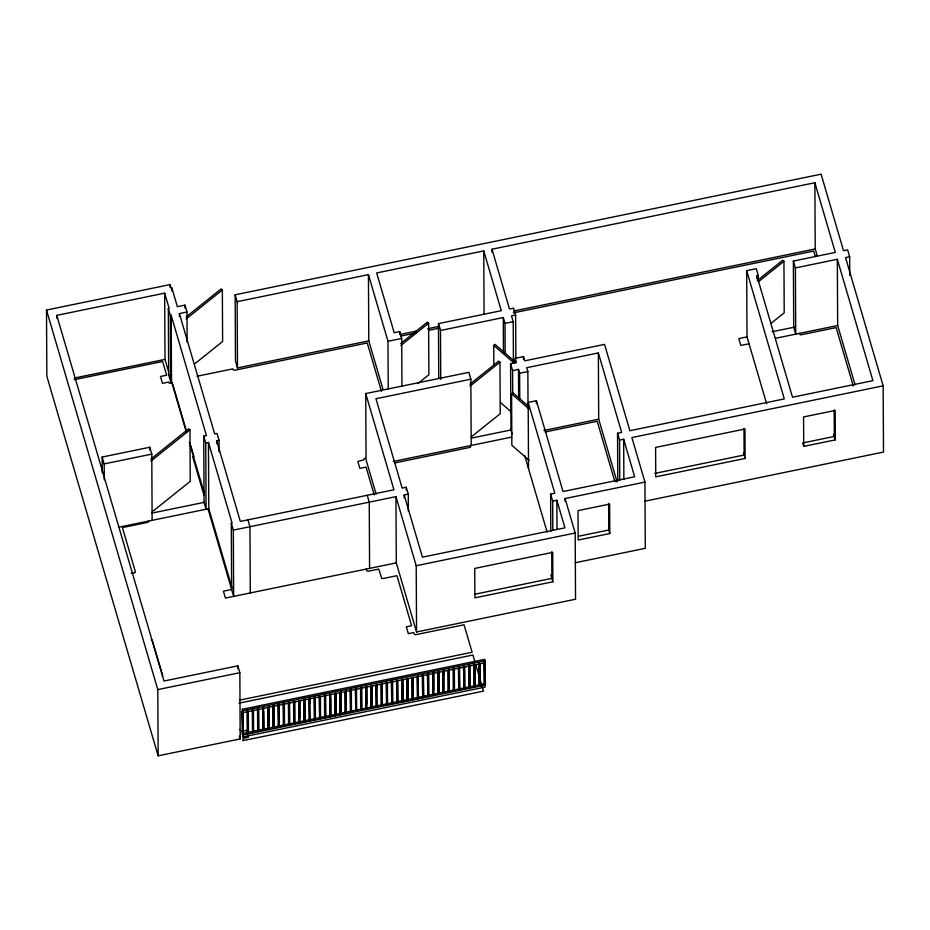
<?xml version="1.0" encoding="UTF-8"?>
<svg xmlns="http://www.w3.org/2000/svg" width="930" height="930" viewBox="0 0 930 930"><rect width="100%" height="100%" fill="white"/><g stroke="black" fill="none" stroke-linecap="round" stroke-linejoin="round"><path stroke-width="1.4" d="M148.556 521.067L148.544 521.312A1.639 1.36 -0.3 0 1 148.126 522.044A1.744 1.453 -0.3 0 1 147.579 522.381L122.411 527.589L135.234 571.334A1.767 1.476 -0.3 0 1 135.234 571.752L135.013 572.264A1.767 1.476 -0.3 0 1 134.676 572.624M510.896 428.974L510.861 429.114A1.604 1.337 -0.3 0 0 510.861 429.521L512.139 434.089M162.355 676.529L162.68 675.482L152.16 640.27A1.639 1.36 -0.3 0 0 151.311 639.852L151.148 639.817M243.149 740.582L243.125 738.327L248.426 737.234L246.415 730.375L241.114 731.468L240.463 729.945A1.639 1.36 -0.3 0 0 239.615 729.515L239.452 729.492M186.081 316.979L221.119 288.916L222.351 289.986L222.619 341.496L194.358 364.13M186.174 318.955L222.351 289.986M150.834 459.106L188.732 428.753L189.964 429.834L190.232 481.345L152.334 511.686M150.951 461.071L189.964 429.834M400.749 343.461L427.382 322.14L428.614 323.222L428.881 374.732L417.791 383.613M400.877 345.425L428.614 323.222M493.83 365.409L493.725 345.379L495.016 344.344L515.243 361.968M469.917 384.206L498.736 361.131L499.968 362.2L500.235 413.711L471.417 436.786M470.034 386.171L499.968 362.2M529.17 460.373L511.86 445.296L511.581 393.785L512.872 392.751L529.112 406.887M757.322 280.569L782.7 260.249L783.944 261.318L784.211 312.829L770.97 323.431M758.555 281.639L783.944 261.318M134.687 572.589L131.165 573.485M365.211 458.199L364.165 458.839A1.767 1.476 -0.3 0 0 363.967 459.222L363.944 459.362A1.604 1.337 -0.3 0 0 363.932 459.769L357.841 461.489L359.852 468.36L366.071 467.081L374.232 494.911M170.69 381.66L170.353 315.433L171.155 315.258L171.504 381.498L170.69 381.66L168.679 374.802L168.33 308.562L169.144 308.4L164.668 293.148L56.777 315.363L164.017 681.039L237.836 665.834L239.847 672.704L240.196 738.932L158.147 755.823L46.849 376.278L46.5 310.039L170.027 284.615L171.085 288.195L171.887 288.021L177.374 306.702L184.977 305.145L186.988 312.003L187.139 342.24M237.499 367.908L237.15 301.68L368.443 274.641L368.792 340.88L237.499 367.908L235.488 361.049L235.139 294.81L821.085 174.177L843.533 250.728L847.649 249.879L849.66 256.738L849.753 275.466M179.397 316.444L179.385 313.573L186.988 312.003M438.762 378.324L438.472 323.617L501.282 310.678L483.751 250.902L376.662 272.955L394.192 332.731L399.691 331.592L401.702 338.462L401.946 385.973M491.982 252.088L491.97 249.217L814.878 182.733L835.314 252.425L793.371 261.051L793.72 327.29L795.731 334.149L795.383 267.921L793.371 261.051M74.168 378.092L165.017 359.387L164.668 293.148M74.179 379.696L162.645 361.491L166.668 375.209L160.46 376.487L162.471 383.358L168.679 382.079L168.888 382.637A1.639 1.36 -0.3 0 0 169.539 383.253L172.399 383.09M168.679 374.802L169.493 374.627M197.009 376.243L232.826 368.873L233.023 369.431A1.709 1.418 -0.3 0 0 233.418 369.884A1.767 1.476 -0.3 0 0 234.139 370.21A1.709 1.418 -0.3 0 0 234.639 370.245L367.269 342.972L381.463 391.379M400.958 334.254L416.466 331.057M427.73 328.743L439.007 326.418M513.651 311.05L815.215 248.961L814.878 182.733M400.528 336.125L415.943 332.952M428.544 330.348L439.762 328.046M513.244 312.91L813.704 251.054L815.319 256.587M388.228 388.798L387.984 341.287L401.702 338.462M440.739 379.428L440.483 330.476L503.293 317.537L505.002 323.361L505.153 353.598M491.97 249.217L509.5 308.993L513.616 308.144L515.627 315.003L511.512 315.851L513.221 321.664L513.43 361.979M766.646 403.806L747.023 336.904L746.685 270.665L756.276 268.689L758.287 275.559L758.31 281.313M505.002 323.361L513.221 321.664M756.927 278.721L756.915 275.838L758.287 275.559M795.383 267.921L837.326 259.284L872.921 380.661L792.511 397.215L756.915 275.838M849.66 256.738L845.544 257.587L883.151 385.834L883.5 452.061L645.013 501.165M515.267 362.63L515.243 358.317L523.474 356.62L524.706 360.84L604.558 344.391L629.877 430.706L784.292 398.912L746.685 270.665M376.15 494.167L366.071 459.804L365.723 393.564L468.848 372.337L470.859 379.196L471.208 445.424M471.417 438.111L510.977 429.962L510.582 363.746L516.487 362.526L515.243 358.317M470.859 379.196L375.952 398.738L402.167 488.099L406.271 487.25L408.282 494.109L408.375 511.384M512.721 393.646L512.593 370.605L518.498 369.396L519.626 373.244L519.765 399.168M617.787 480.752L617.543 433.241L621.647 432.392L598.35 352.947L526.717 367.699L527.845 371.558L528.031 406.108M102.254 472.882L102.16 457.049L149.765 447.249L151.776 454.107L152.125 520.335M203.717 436.135L205.728 442.994L206.076 509.233L204.065 502.363L203.717 436.135L206.437 435.577L171.155 315.258M519.626 373.244L527.845 371.558M104.265 479.741L104.183 463.907L151.776 454.107M205.728 442.994L208.448 442.436L232.105 523.102L231.303 523.276L231.64 589.504L223.421 591.201L225.432 598.06L396.296 562.883L395.948 496.655L233.314 530.135L233.663 596.363L207.994 508.838M216.69 443.622L216.678 440.75L219.027 440.262L217.016 433.403L214.667 433.88L179.385 313.573M747.162 336.869L738.804 338.59L740.815 345.449L749.045 343.763M772.086 331.743L794.627 327.104M775.515 338.311L837.663 325.512L837.326 259.284M528.531 468.662L528.182 402.434L536.401 400.737L563.034 491.517L634.667 476.765L623.658 439.262L619.554 440.099L619.764 480.415M393.297 461.466L511.674 437.1M543.922 430.462L598.699 419.186L598.35 352.947M151.73 513.139L204.588 502.258M394.413 463.012L470.092 447.377A1.755 1.465 -0.3 0 0 470.475 447.109L470.778 445.517M545.061 431.997L597.188 421.267L614.928 481.787M118.529 527.252L208.797 508.675L208.448 442.436M883.151 385.834L631.889 437.565L644.943 482.089L645.292 548.328L575.24 562.743M404.19 497.841L404.178 494.958L408.282 494.109M550.804 531.507L550.606 494.074L554.803 493.214L528.182 402.434M654.743 473.428L744.116 455.026L743.977 428.393M802.706 442.959L834.326 436.449L834.187 409.816M745.116 458.455L655.755 476.858L655.592 447.423L744.965 429.021L745.116 458.455L743.512 452.968M803.718 446.388L835.326 439.878L835.175 410.444L803.555 416.954L803.718 446.388L802.904 443.645M552.815 529.891L552.664 501.096L556.861 500.224L564.952 527.833L422.418 557.175L404.178 494.958M565.103 501.41L565.08 498.538L644.943 482.089M575.193 532.995L575.542 599.234L416.559 631.958L416.21 565.731L575.193 532.995L565.08 498.538M578.518 536.25L608.766 530.019L608.627 503.386M609.789 533.529L578.169 540.039L578.018 510.605L609.638 504.095L609.789 533.529L608.766 530.019M475.3 594.13L551.862 578.367L551.723 551.734M552.873 581.796L474.881 597.851L474.73 568.416L552.722 552.362L552.873 581.796L550.862 574.938M158.147 755.823L157.798 689.595L239.847 672.704M239.498 700.15L472.115 652.256L464.047 624.774L415.664 634.702A1.732 1.442 -0.3 0 1 415.164 634.655A1.639 1.36 -0.3 0 1 414.71 634.504L413.629 632.563L408.328 633.656L406.317 626.797L411.618 625.704L396.947 575.682L383.079 578.53A1.604 1.337 -0.3 0 1 382.59 578.53L382.428 578.507M238.882 703.185L472.917 654.999L474.951 661.939M242.416 709.241L484.507 659.405L484.925 660.846L484.937 662.811L242.846 712.647L242.416 709.241L242.986 717.053M242.835 710.683L484.925 660.846M242.091 711.659L243.172 712.194L243.288 734.526L242.428 734.7L242.091 711.659L242.974 736.932L485.065 687.096L485.053 685.131L484.635 683.69L242.544 733.526L242.974 736.932M485.053 661.637L484.181 661.811L484.518 684.852L485.379 684.678L485.053 661.637L485.379 684.678M242.312 712.38L243.172 712.194M268.933 706.893L268.061 707.079L268.177 729.399L269.049 729.213L268.712 706.172L269.049 729.213M274.083 705.835L274.199 728.155L273.327 728.341L273.211 706.01L274.083 705.835L273.862 705.114M278.477 727.272L278.361 704.952L279.233 704.777L279.349 727.097L278.477 727.272L278.163 705.626M310.132 698.407L309.272 698.593L309.388 720.913L310.248 720.738L309.923 697.686L309.957 703.266M314.538 719.855L314.421 697.535L315.282 697.349L315.398 719.669L314.538 719.855L314.212 698.198M319.571 696.465L320.432 696.291L320.548 718.611L319.688 718.797L319.362 695.745L319.688 718.797M346.193 690.99L345.321 691.164L345.437 713.484L346.309 713.31L345.983 690.269L346.309 713.31M350.587 712.427L350.471 690.106L351.342 689.932L351.459 712.252L350.587 712.427L350.273 690.781M355.748 711.369L355.632 689.049L356.492 688.863L356.608 711.194L355.748 711.369L355.423 689.723M382.242 683.562L381.381 683.748L381.498 706.068L382.358 705.893L382.032 682.841L382.358 705.893M386.648 705.01L386.531 682.678L387.392 682.504L387.519 704.824L386.648 705.01L386.322 683.352M391.681 681.62L392.553 681.446L392.669 703.766L391.797 703.94L391.472 680.9L391.797 703.94M422.708 697.581L422.592 675.261L423.452 675.087L423.243 674.355L423.569 697.407L422.708 697.581L422.383 675.936M427.742 674.204L428.602 674.018L428.718 696.349L427.858 696.524L427.521 673.471L427.858 696.524M454.363 668.717L454.479 691.037L453.608 691.223L453.491 668.903L454.363 668.717L454.142 667.996M458.757 690.165L458.641 667.833L459.513 667.659L459.292 666.938L459.629 689.979L458.757 690.165L458.444 668.507M463.791 666.775L464.663 666.601L464.779 688.921L463.907 689.095L463.582 666.054L463.907 689.095M484.402 662.532L485.262 662.358M242.219 733.979L243.288 734.526M247.578 733.642L247.461 711.311L248.322 711.136L248.438 733.456L247.368 732.91L248.229 732.735L248.112 710.415M252.728 732.573L252.611 710.253L253.472 710.078L253.588 732.398L252.728 732.573L253.355 727.492M258.621 709.02L258.738 731.34L257.877 731.515L257.668 730.794L258.528 730.62L258.424 709.695M263.562 707.23L263.899 730.283L263.027 730.457L262.818 729.736L263.678 729.55L263.585 711.415M268.177 729.399L267.968 728.678L268.828 728.492M273.327 728.341L273.118 727.609L273.978 727.434L273.873 706.509M278.268 726.551L279.14 726.377L279.023 704.057M283.627 726.214L283.511 703.894L284.382 703.719L284.499 726.039L283.418 725.493L284.289 725.319L284.173 702.987M288.777 725.156L288.66 702.836L289.532 702.65L289.649 724.981L288.567 724.435L289.439 724.249L289.323 701.929M294.682 701.592L294.798 723.912L293.938 724.098L293.717 723.366L294.589 723.191L294.473 702.266M298.867 722.308L299.948 722.854L298.867 722.308L298.763 701.383M304.029 721.25L304.889 721.076L304.773 698.756L305.098 721.796L304.238 721.971L303.912 700.325M314.328 719.134L315.189 718.948L315.072 696.628M319.478 718.065L320.339 717.89L320.315 713.705M324.837 717.728L324.721 695.408L325.581 695.233L325.709 717.553L324.628 717.007L325.488 716.832L325.372 694.512M329.987 716.67L329.871 694.35L330.743 694.175L330.859 716.495L329.987 716.67L329.778 715.949L330.638 715.775L330.545 697.628M335.893 693.106L336.009 715.437L335.137 715.612L334.928 714.891L335.788 714.705L335.684 693.78M340.833 691.327L341.159 714.368L340.287 714.554L340.078 713.822L340.95 713.647L340.833 692.722M345.437 713.484L345.228 712.764L346.1 712.589M350.377 711.706L351.249 711.531L351.133 689.211M355.527 710.648L356.399 710.462L356.283 688.142M360.898 710.311L360.782 687.991L361.642 687.805L361.758 710.125L360.677 709.59L361.549 709.404L361.433 687.084M365.839 708.521L366.908 709.067L365.839 708.521L365.711 686.201M371.942 685.689L372.058 708.009L371.198 708.183L370.989 707.463L371.849 707.288L371.744 686.363M381.498 706.068L381.288 705.347L382.149 705.161M386.438 704.277L387.299 704.103L387.275 699.918M391.588 703.22L392.448 703.045L392.332 680.725M396.947 702.882L396.831 680.562L397.703 680.388L397.819 702.708L396.947 702.882L396.738 702.162L397.598 701.987L397.505 683.852M402.097 701.825L401.981 679.505L402.853 679.319L402.969 701.65L401.888 701.104L402.76 700.918L402.644 679.993M408.003 678.261L408.119 700.581L407.247 700.767L407.038 700.046L407.91 699.86L407.793 678.935M413.153 677.203L413.269 699.523L412.397 699.709L412.188 698.976L413.06 698.802L412.943 677.877M417.338 697.919L418.209 697.744L418.093 675.424L418.419 698.465L417.558 698.639L417.233 676.994M422.487 696.861L423.359 696.686M427.649 695.803L428.509 695.617L428.393 673.297M432.799 694.733L433.868 695.28L432.799 694.733L432.683 672.413M438.158 694.396L438.042 672.076L438.902 671.902L439.018 694.222L437.949 693.675L438.809 693.501L438.704 672.576M443.099 692.617L444.168 693.164L443.099 692.617L442.982 671.692M449.202 669.774L449.329 692.106L448.458 692.28L448.248 691.56L449.109 691.374L449.004 670.449M453.608 691.223L454.247 686.131M458.548 689.432L459.408 689.258M463.698 688.374L464.57 688.2L464.465 670.065M469.057 688.037L468.941 665.717L469.813 665.543L469.929 687.863L468.848 687.317L469.72 687.142L469.603 664.811M474.207 686.979L474.091 664.659L474.963 664.473L475.079 686.805L473.998 686.259L474.87 686.073L474.753 665.148M480.113 663.415L480.229 685.736L479.369 685.922L479.148 685.189L480.02 685.015L479.903 664.09M484.518 684.852L484.298 684.131L485.169 683.957M376.022 685.48L376.348 707.125L377.208 706.951L377.092 684.631M242.963 734.967L485.053 685.131M243.137 740.594L483.507 691.106L475.765 664.717M493.725 345.379L513.965 362.991M511.581 393.785L528.903 408.863M500.387 402.458L511.035 411.723M815.215 248.961L817.261 255.936M837.663 325.512L855.065 384.822M853.263 385.973L836.151 327.604L801.102 334.8A1.767 1.476 -0.3 0 1 800.137 334.591L799.288 333.417M833.722 434.391L835.326 439.878M617.543 433.241L619.554 440.099M598.699 419.186L617.09 481.903M550.606 494.074L552.664 501.096M510.582 363.746L512.593 370.605M524.648 455.421L547.131 532.1M438.472 323.617L440.483 330.476M484.937 662.811L484.507 659.405M368.443 274.641L387.984 341.287M480.02 685.015L480.229 685.736M474.87 686.073L475.079 686.805M368.792 340.88L383.032 389.461M469.72 687.142L469.929 687.863M458.432 667.112L458.641 667.833M464.57 688.2L464.779 688.921M453.282 668.17L453.491 668.903M454.259 690.316L454.479 691.037M365.723 393.564L393.936 489.785L240.335 521.416L216.678 440.75M395.948 496.655L416.21 565.731M449.109 691.374L449.329 692.106M438.809 693.501L439.018 694.222M396.296 562.883L416.559 631.958M422.371 674.541L422.592 675.261M428.509 695.617L428.718 696.349M367.234 495.283L369.245 502.154L369.594 568.381M418.209 697.744L418.419 698.465M413.06 698.802L413.269 699.523M407.91 699.86L408.119 700.581M366.141 569.09L366.839 570.764A1.639 1.372 -0.3 0 0 367.373 571.09A1.767 1.476 -0.3 0 0 368.175 571.229L378.743 569.079L381.695 578.181A1.651 1.383 -0.3 0 0 382.114 578.413M402.76 700.918L402.969 701.65M397.598 701.987L397.819 702.708M386.322 681.957L386.531 682.678M392.448 703.045L392.669 703.766M387.299 704.103L387.519 704.824M376.999 706.23L377.208 706.951M371.849 707.288L372.058 708.009M355.411 688.328L355.632 689.049M361.549 709.404L361.758 710.125M235.139 294.81L237.15 301.68M350.261 689.386L350.471 690.106M356.399 710.462L356.608 711.194M351.249 711.531L351.459 712.252M340.95 713.647L341.159 714.368M335.788 714.705L336.009 715.437M330.638 715.775L330.859 716.495M325.488 716.832L325.709 717.553M314.212 696.803L314.421 697.535M320.339 717.89L320.548 718.611M315.189 718.948L315.398 719.669M310.039 720.006L310.248 720.738M309.388 720.913L309.062 699.267M247.938 519.847L249.949 526.706L250.298 592.945M304.889 721.076L305.098 721.796M294.589 723.191L294.798 723.912M168.33 308.562L170.353 315.433M231.303 523.276L233.314 530.135M289.439 724.249L289.649 724.981M278.151 704.231L278.361 704.952M284.289 725.319L284.499 726.039M273.002 705.289L273.211 706.01M279.14 726.377L279.349 727.097M273.978 727.434L274.199 728.155M172.806 384.474L186.605 431.52M190.662 445.365L193.917 456.432L192.696 456.688L203.961 495.109M165.017 359.387L168.679 371.861M171.504 381.498L186.512 432.659M189.348 442.343L203.949 492.121M208.797 508.675L232.047 587.946M263.678 729.55L263.899 730.283M258.528 730.62L258.738 731.34M253.379 731.678L253.588 732.398M248.229 732.735L248.438 733.456M239.394 736.188L240.196 738.932M102.16 457.049L104.183 463.907M46.5 310.039L157.798 689.595M623.658 439.262L623.879 479.578M556.861 500.224L557.012 529.019M536.401 400.737L536.424 403.62M523.474 356.62L523.485 359.503M518.498 369.396L518.649 398.191M515.627 315.003L515.848 358.201M503.293 317.537L503.467 352.098M483.751 250.902L484.077 314.259M484.193 663.206L484.298 684.131M479.252 663.59L479.369 685.922M479.031 662.869L479.148 685.189M473.882 663.927L473.998 686.259M468.732 664.996L468.848 687.317M459.513 667.659L459.629 689.979M453.294 669.565L453.398 690.502M448.341 669.96L448.458 692.28M448.132 670.635L448.248 691.56M444.052 670.844L444.168 693.164M443.854 671.518L443.866 674.308M443.192 671.018L443.308 693.338M437.832 671.355L437.949 693.675M433.868 695.28L433.752 672.96L432.892 673.134L433.008 695.466M433.543 672.239L433.636 690.374M423.452 675.087L423.569 697.407M417.442 676.319L417.558 698.639M412.281 677.377L412.397 699.709M412.083 678.051L412.188 698.976M406.271 487.25L406.294 490.133M407.131 678.447L407.247 700.767M406.933 679.109L407.038 700.046M401.772 678.784L401.888 701.104M399.691 331.592L399.702 334.475M396.622 679.842L396.738 702.162M381.172 684.422L381.288 705.347M376.894 685.294L376.906 688.084M376.232 684.806L376.348 707.125M371.082 685.863L371.198 708.183M370.872 686.538L370.989 707.463M366.908 709.067L366.792 686.747L365.932 686.921L366.048 709.253M366.594 687.421L366.676 704.161M360.561 687.258L360.677 709.59M345.123 691.839L345.228 712.764M340.171 692.222L340.287 714.554M339.973 692.897L340.078 713.822M335.021 693.292L335.137 715.612M334.823 693.966L334.928 714.891M329.662 693.629L329.778 715.949M324.512 694.687L324.628 717.007M304.122 699.651L304.238 721.971M299.832 700.534L299.948 722.854M299.623 701.208L299.716 717.948M298.972 700.709L299.088 723.029M293.822 701.766L293.938 724.098M293.601 701.046L293.717 723.366M288.451 702.115L288.567 724.435M283.301 703.173L283.418 725.493M273.013 706.684L273.118 727.609M267.863 707.742L267.968 728.678M262.911 708.137L263.027 730.457M262.702 708.811L262.818 729.736M257.761 709.195L257.877 731.515M257.552 708.474L257.668 730.794M252.402 709.532L252.518 731.852M247.252 710.59L247.368 732.91M237.836 665.834L237.859 668.717M219.027 440.262L219.085 451.782M184.977 305.145L184.989 308.016M171.887 288.021L171.911 290.904M170.027 284.615L170.051 287.486M149.765 447.249L149.777 450.12M56.777 315.363L56.8 318.246"/></g></svg>
